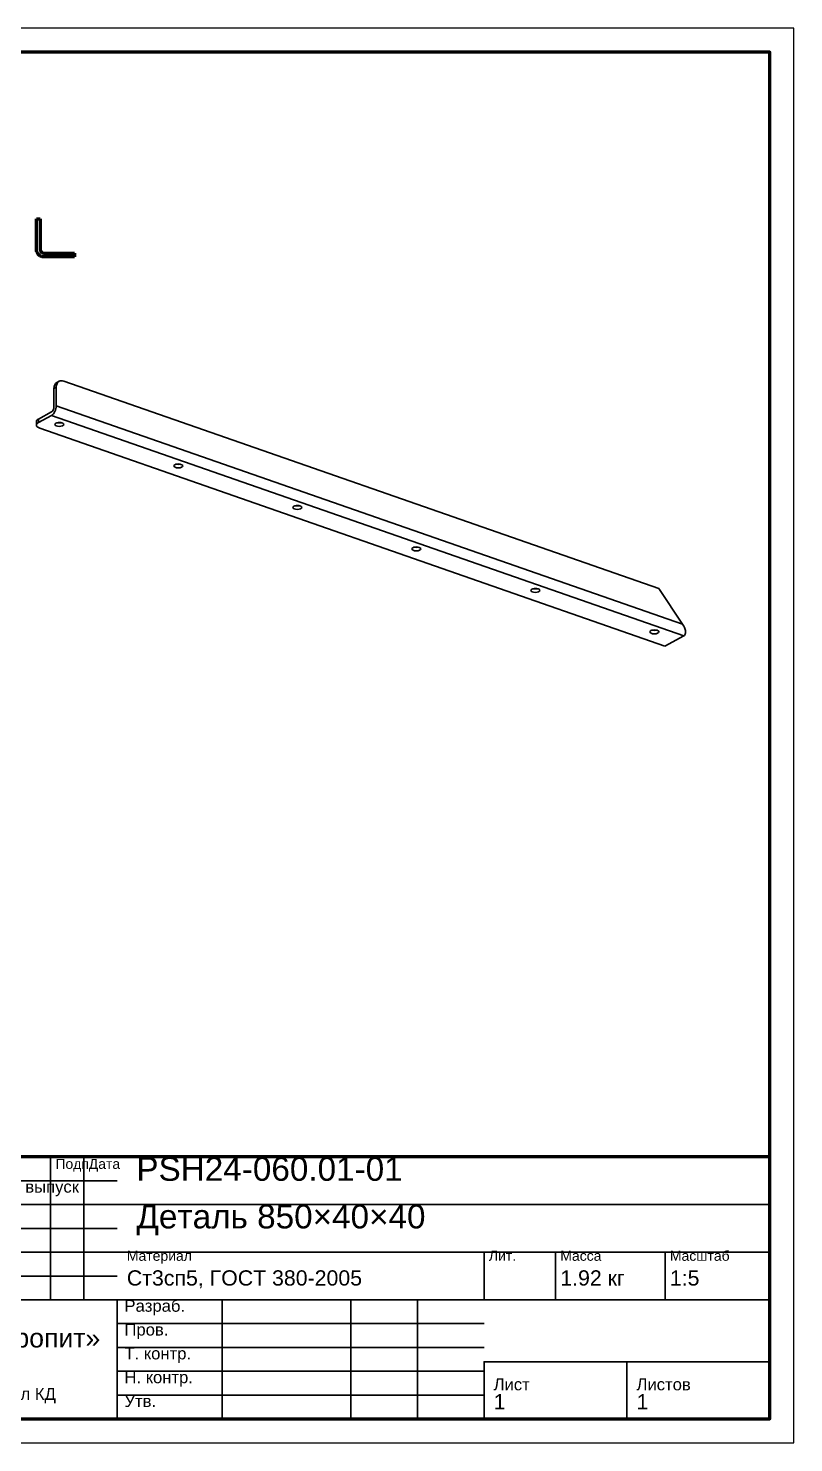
# Model space of a CAD drawing. Header units: millimetres. Extents: x 0 to 420, y 0 to 297.
# Drawn here: x 259.3 to 420, y 0 to 297 of the extents above; entities that cross this region are included whole.
import ezdxf

# ---------------------------------------------------------------- set-up
doc = ezdxf.new("R2010")
doc.units = ezdxf.units.MM
doc.linetypes.add('DASHED', pattern=[1.524, 1.27, -0.254])
doc.styles.add('GOST', font='Arial')

msp = doc.modelspace()

# ---------------------------------------------------------------- linework, layer by layer
at = {"color": 1, "lineweight": 70}
for p, q in [((261, 257), (261.8, 257)), ((261, 250.6), (261, 257)), ((261.8, 257), (261.8, 250.6)), ((261.01, 250.42), (261, 250.6)), ((261.04, 250.24), (261.01, 250.42)), ((261.09, 250.07), (261.04, 250.24)), ((261.16, 249.91), (261.09, 250.07)), ((261.25, 249.75), (261.16, 249.91)), ((261.35, 249.6), (261.25, 249.75)), ((261.47, 249.47), (261.35, 249.6)), ((261.8, 250.6), (261.81, 250.51)), ((261.81, 250.51), (261.82, 250.42)), ((261.82, 250.42), (261.84, 250.34)), ((261.84, 250.34), (261.88, 250.25)), ((261.88, 250.25), (261.92, 250.17)), ((261.92, 250.17), (261.97, 250.1)), ((261.97, 250.1), (262.03, 250.03)), ((262.03, 250.03), (262.1, 249.97)), ((262.1, 249.97), (262.17, 249.92)), ((262.17, 249.92), (262.25, 249.88)), ((262.25, 249.88), (262.34, 249.84)), ((262.34, 249.84), (262.42, 249.82)), ((262.42, 249.82), (262.51, 249.81)), ((262.51, 249.81), (262.6, 249.8)), ((262.6, 249.8), (269, 249.8)), ((269, 249.8), (269, 249)), ((261.6, 249.35), (261.47, 249.47)), ((261.75, 249.25), (261.6, 249.35)), ((261.91, 249.16), (261.75, 249.25)), ((262.07, 249.09), (261.91, 249.16)), ((262.24, 249.04), (262.07, 249.09)), ((262.42, 249.01), (262.24, 249.04)), ((262.6, 249), (262.42, 249.01)), ((269, 249), (262.6, 249))]:
    msp.add_line(p, q, dxfattribs=at)
at = {"color": 5, "linetype": 'DASHED', "lineweight": 35}
for p, q in [((261, 257), (261.8, 257)), ((261, 256.99), (261, 257)), ((261, 256.95), (261, 256.99)), ((261, 256.89), (261, 256.95)), ((261, 256.8), (261, 256.89)), ((261, 256.69), (261, 256.8)), ((261, 256.56), (261, 256.69)), ((261, 256.41), (261, 256.56)), ((261, 256.25), (261, 256.41)), ((261, 256.06), (261, 256.25)), ((261, 255.87), (261, 256.06)), ((261, 255.66), (261, 255.87)), ((261, 255.45), (261, 255.66)), ((261, 255.22), (261, 255.45)), ((261.8, 257), (261.8, 256.99)), ((261.8, 256.99), (261.8, 256.95)), ((261.8, 256.95), (261.8, 256.89)), ((261.8, 256.89), (261.8, 256.8)), ((261.8, 256.8), (261.8, 256.69)), ((261.8, 256.69), (261.8, 256.56)), ((261.8, 256.56), (261.8, 256.41)), ((261.8, 256.41), (261.8, 256.25)), ((261.8, 256.25), (261.8, 256.06)), ((261.8, 256.06), (261.8, 255.87)), ((261.8, 255.87), (261.8, 255.66)), ((261.8, 255.66), (261.8, 255.45)), ((261.8, 255.45), (261.8, 255.22)), ((261, 255), (261, 255.22)), ((261, 250.6), (261, 255)), ((261.8, 255.22), (261.8, 255)), ((261.8, 255), (261.8, 250.6)), ((261.05, 250.19), (261, 250.6)), ((261.21, 249.8), (261.05, 250.19)), ((261.47, 249.47), (261.21, 249.8)), ((261.8, 250.6), (261.86, 250.29)), ((261.86, 250.29), (262.03, 250.03)), ((262.03, 250.03), (262.29, 249.86)), ((262.29, 249.86), (262.6, 249.8)), ((262.6, 249.8), (267, 249.8)), ((264.08, 249.8), (264.06, 249.8)), ((264.06, 249.8), (264.07, 249.8)), ((264.08, 249.8), (264.06, 249.8)), ((264.06, 249.8), (264.07, 249.8)), ((264.08, 249.8), (264.06, 249.8)), ((264.06, 249.8), (264.07, 249.8)), ((264.08, 249.8), (264.06, 249.8)), ((264.06, 249.8), (264.07, 249.8)), ((264.08, 249.8), (264.06, 249.8)), ((264.06, 249.8), (264.07, 249.8)), ((264.08, 249.8), (264.06, 249.8)), ((264.06, 249.8), (264.07, 249.8)), ((264.07, 249.8), (264.08, 249.8)), ((264.07, 249.8), (264.08, 249.8)), ((264.07, 249.8), (264.08, 249.8)), ((264.07, 249.8), (264.08, 249.8)), ((264.07, 249.8), (264.08, 249.8)), ((264.07, 249.8), (264.08, 249.8)), ((264.15, 249.8), (264.08, 249.8)), ((264.08, 249.8), (264.11, 249.8)), ((264.15, 249.8), (264.08, 249.8)), ((264.08, 249.8), (264.11, 249.8)), ((264.15, 249.8), (264.08, 249.8)), ((264.08, 249.8), (264.11, 249.8)), ((264.15, 249.8), (264.08, 249.8)), ((264.08, 249.8), (264.11, 249.8)), ((264.15, 249.8), (264.08, 249.8)), ((264.08, 249.8), (264.11, 249.8)), ((264.15, 249.8), (264.08, 249.8)), ((264.08, 249.8), (264.11, 249.8)), ((264.11, 249.8), (264.15, 249.8)), ((264.11, 249.8), (264.15, 249.8)), ((264.11, 249.8), (264.15, 249.8)), ((264.11, 249.8), (264.15, 249.8)), ((264.11, 249.8), (264.15, 249.8)), ((264.11, 249.8), (264.15, 249.8)), ((264.27, 249.8), (264.15, 249.8)), ((264.15, 249.8), (264.2, 249.8)), ((264.27, 249.8), (264.15, 249.8)), ((264.15, 249.8), (264.2, 249.8)), ((264.27, 249.8), (264.15, 249.8)), ((264.15, 249.8), (264.2, 249.8)), ((264.27, 249.8), (264.15, 249.8)), ((264.15, 249.8), (264.2, 249.8)), ((264.27, 249.8), (264.15, 249.8)), ((264.15, 249.8), (264.2, 249.8)), ((264.27, 249.8), (264.15, 249.8)), ((264.15, 249.8), (264.2, 249.8)), ((264.2, 249.8), (264.27, 249.8)), ((264.2, 249.8), (264.27, 249.8)), ((264.2, 249.8), (264.27, 249.8)), ((264.2, 249.8), (264.27, 249.8)), ((264.2, 249.8), (264.27, 249.8)), ((264.2, 249.8), (264.27, 249.8)), ((264.41, 249.8), (264.27, 249.8)), ((264.27, 249.8), (264.34, 249.8)), ((264.41, 249.8), (264.27, 249.8)), ((264.27, 249.8), (264.34, 249.8)), ((264.41, 249.8), (264.27, 249.8)), ((264.27, 249.8), (264.34, 249.8)), ((264.41, 249.8), (264.27, 249.8)), ((264.27, 249.8), (264.34, 249.8)), ((264.41, 249.8), (264.27, 249.8)), ((264.27, 249.8), (264.34, 249.8)), ((264.41, 249.8), (264.27, 249.8)), ((264.27, 249.8), (264.34, 249.8)), ((264.34, 249.8), (264.41, 249.8)), ((264.34, 249.8), (264.41, 249.8)), ((264.34, 249.8), (264.41, 249.8)), ((264.34, 249.8), (264.41, 249.8)), ((264.34, 249.8), (264.41, 249.8)), ((264.34, 249.8), (264.41, 249.8)), ((264.59, 249.8), (264.41, 249.8)), ((264.41, 249.8), (264.5, 249.8)), ((264.59, 249.8), (264.41, 249.8)), ((264.41, 249.8), (264.5, 249.8)), ((264.59, 249.8), (264.41, 249.8)), ((264.41, 249.8), (264.5, 249.8)), ((264.59, 249.8), (264.41, 249.8)), ((264.41, 249.8), (264.5, 249.8)), ((264.59, 249.8), (264.41, 249.8)), ((264.41, 249.8), (264.5, 249.8)), ((264.59, 249.8), (264.41, 249.8)), ((264.41, 249.8), (264.5, 249.8)), ((264.5, 249.8), (264.59, 249.8)), ((264.5, 249.8), (264.59, 249.8)), ((264.5, 249.8), (264.59, 249.8)), ((264.5, 249.8), (264.59, 249.8)), ((264.5, 249.8), (264.59, 249.8)), ((264.5, 249.8), (264.59, 249.8)), ((264.79, 249.8), (264.59, 249.8)), ((264.59, 249.8), (264.69, 249.8)), ((264.79, 249.8), (264.59, 249.8)), ((264.59, 249.8), (264.69, 249.8)), ((264.79, 249.8), (264.59, 249.8)), ((264.59, 249.8), (264.69, 249.8)), ((264.79, 249.8), (264.59, 249.8)), ((264.59, 249.8), (264.69, 249.8)), ((264.79, 249.8), (264.59, 249.8)), ((264.59, 249.8), (264.69, 249.8)), ((264.79, 249.8), (264.59, 249.8)), ((264.59, 249.8), (264.69, 249.8)), ((264.69, 249.8), (264.79, 249.8)), ((264.69, 249.8), (264.79, 249.8)), ((264.69, 249.8), (264.79, 249.8)), ((264.69, 249.8), (264.79, 249.8)), ((264.69, 249.8), (264.79, 249.8)), ((264.69, 249.8), (264.79, 249.8)), ((265, 249.8), (264.79, 249.8)), ((264.79, 249.8), (264.89, 249.8)), ((265, 249.8), (264.79, 249.8)), ((264.79, 249.8), (264.89, 249.8)), ((265, 249.8), (264.79, 249.8)), ((264.79, 249.8), (264.89, 249.8)), ((265, 249.8), (264.79, 249.8)), ((264.79, 249.8), (264.89, 249.8)), ((265, 249.8), (264.79, 249.8)), ((264.79, 249.8), (264.89, 249.8)), ((265, 249.8), (264.79, 249.8)), ((264.79, 249.8), (264.89, 249.8)), ((264.89, 249.8), (265, 249.8)), ((264.89, 249.8), (265, 249.8)), ((264.89, 249.8), (265, 249.8)), ((264.89, 249.8), (265, 249.8)), ((264.89, 249.8), (265, 249.8)), ((264.89, 249.8), (265, 249.8)), ((265, 249.8), (265.11, 249.8)), ((265.21, 249.8), (265, 249.8)), ((265, 249.8), (265.11, 249.8)), ((265.21, 249.8), (265, 249.8)), ((265, 249.8), (265.11, 249.8)), ((265.21, 249.8), (265, 249.8)), ((265, 249.8), (265.11, 249.8)), ((265.21, 249.8), (265, 249.8)), ((265, 249.8), (265.11, 249.8)), ((265.21, 249.8), (265, 249.8)), ((265, 249.8), (265.11, 249.8)), ((265.21, 249.8), (265, 249.8)), ((265.11, 249.8), (265.21, 249.8)), ((265.11, 249.8), (265.21, 249.8)), ((265.11, 249.8), (265.21, 249.8)), ((265.11, 249.8), (265.21, 249.8)), ((265.11, 249.8), (265.21, 249.8)), ((265.11, 249.8), (265.21, 249.8)), ((265.21, 249.8), (265.31, 249.8)), ((265.41, 249.8), (265.21, 249.8)), ((265.21, 249.8), (265.31, 249.8)), ((265.41, 249.8), (265.21, 249.8)), ((265.21, 249.8), (265.31, 249.8)), ((265.41, 249.8), (265.21, 249.8)), ((265.21, 249.8), (265.31, 249.8)), ((265.41, 249.8), (265.21, 249.8)), ((265.21, 249.8), (265.31, 249.8)), ((265.41, 249.8), (265.21, 249.8)), ((265.21, 249.8), (265.31, 249.8)), ((265.41, 249.8), (265.21, 249.8)), ((265.31, 249.8), (265.41, 249.8)), ((265.31, 249.8), (265.41, 249.8)), ((265.31, 249.8), (265.41, 249.8)), ((265.31, 249.8), (265.41, 249.8)), ((265.31, 249.8), (265.41, 249.8)), ((265.31, 249.8), (265.41, 249.8)), ((265.41, 249.8), (265.5, 249.8)), ((265.59, 249.8), (265.41, 249.8)), ((265.41, 249.8), (265.5, 249.8)), ((265.59, 249.8), (265.41, 249.8)), ((265.41, 249.8), (265.5, 249.8)), ((265.59, 249.8), (265.41, 249.8)), ((265.41, 249.8), (265.5, 249.8)), ((265.59, 249.8), (265.41, 249.8)), ((265.41, 249.8), (265.5, 249.8)), ((265.59, 249.8), (265.41, 249.8)), ((265.41, 249.8), (265.5, 249.8)), ((265.59, 249.8), (265.41, 249.8)), ((265.5, 249.8), (265.59, 249.8)), ((265.5, 249.8), (265.59, 249.8)), ((265.5, 249.8), (265.59, 249.8)), ((265.5, 249.8), (265.59, 249.8)), ((265.5, 249.8), (265.59, 249.8)), ((265.5, 249.8), (265.59, 249.8)), ((265.59, 249.8), (265.66, 249.8)), ((265.73, 249.8), (265.59, 249.8)), ((265.59, 249.8), (265.66, 249.8)), ((265.73, 249.8), (265.59, 249.8)), ((265.59, 249.8), (265.66, 249.8)), ((265.73, 249.8), (265.59, 249.8)), ((265.59, 249.8), (265.66, 249.8)), ((265.73, 249.8), (265.59, 249.8)), ((265.59, 249.8), (265.66, 249.8)), ((265.73, 249.8), (265.59, 249.8)), ((265.59, 249.8), (265.66, 249.8)), ((265.73, 249.8), (265.59, 249.8)), ((265.66, 249.8), (265.73, 249.8)), ((265.66, 249.8), (265.73, 249.8)), ((265.66, 249.8), (265.73, 249.8)), ((265.66, 249.8), (265.73, 249.8)), ((265.66, 249.8), (265.73, 249.8)), ((265.66, 249.8), (265.73, 249.8)), ((265.73, 249.8), (265.8, 249.8)), ((265.85, 249.8), (265.73, 249.8)), ((265.73, 249.8), (265.8, 249.8)), ((265.85, 249.8), (265.73, 249.8)), ((265.73, 249.8), (265.8, 249.8)), ((265.85, 249.8), (265.73, 249.8)), ((265.73, 249.8), (265.8, 249.8)), ((265.85, 249.8), (265.73, 249.8)), ((265.73, 249.8), (265.8, 249.8)), ((265.85, 249.8), (265.73, 249.8)), ((265.73, 249.8), (265.8, 249.8)), ((265.85, 249.8), (265.73, 249.8)), ((265.8, 249.8), (265.85, 249.8)), ((265.8, 249.8), (265.85, 249.8)), ((265.8, 249.8), (265.85, 249.8)), ((265.8, 249.8), (265.85, 249.8)), ((265.8, 249.8), (265.85, 249.8)), ((265.8, 249.8), (265.85, 249.8)), ((265.85, 249.8), (265.89, 249.8)), ((265.92, 249.8), (265.85, 249.8)), ((265.85, 249.8), (265.89, 249.8)), ((265.92, 249.8), (265.85, 249.8)), ((265.85, 249.8), (265.89, 249.8)), ((265.92, 249.8), (265.85, 249.8)), ((265.85, 249.8), (265.89, 249.8)), ((265.92, 249.8), (265.85, 249.8)), ((265.85, 249.8), (265.89, 249.8)), ((265.92, 249.8), (265.85, 249.8)), ((265.85, 249.8), (265.89, 249.8)), ((265.92, 249.8), (265.85, 249.8)), ((265.89, 249.8), (265.92, 249.8)), ((265.89, 249.8), (265.92, 249.8)), ((265.89, 249.8), (265.92, 249.8)), ((265.89, 249.8), (265.92, 249.8)), ((265.89, 249.8), (265.92, 249.8)), ((265.89, 249.8), (265.92, 249.8)), ((265.92, 249.8), (265.93, 249.8)), ((265.94, 249.8), (265.92, 249.8)), ((265.92, 249.8), (265.93, 249.8)), ((265.94, 249.8), (265.92, 249.8)), ((265.92, 249.8), (265.93, 249.8)), ((265.94, 249.8), (265.92, 249.8)), ((265.92, 249.8), (265.93, 249.8)), ((265.94, 249.8), (265.92, 249.8)), ((265.92, 249.8), (265.93, 249.8)), ((265.94, 249.8), (265.92, 249.8)), ((265.92, 249.8), (265.93, 249.8)), ((265.94, 249.8), (265.92, 249.8)), ((265.93, 249.8), (265.94, 249.8)), ((265.93, 249.8), (265.94, 249.8)), ((265.93, 249.8), (265.94, 249.8)), ((265.93, 249.8), (265.94, 249.8)), ((265.93, 249.8), (265.94, 249.8)), ((265.93, 249.8), (265.94, 249.8)), ((267, 249.8), (267.22, 249.8)), ((267.22, 249.8), (267.45, 249.8)), ((267.45, 249.8), (267.66, 249.8)), ((267.66, 249.8), (267.87, 249.8)), ((267.87, 249.8), (268.06, 249.8)), ((268.06, 249.8), (268.25, 249.8)), ((268.25, 249.8), (268.41, 249.8)), ((268.41, 249.8), (268.56, 249.8)), ((268.56, 249.8), (268.69, 249.8)), ((268.69, 249.8), (268.8, 249.8)), ((268.8, 249.8), (268.89, 249.8)), ((268.89, 249.8), (268.95, 249.8)), ((268.95, 249.8), (268.99, 249.8)), ((268.99, 249.8), (269, 249.8)), ((269, 249.8), (269, 249)), ((261.8, 249.21), (261.47, 249.47)), ((262.19, 249.05), (261.8, 249.21)), ((262.6, 249), (262.19, 249.05)), ((267, 249), (262.6, 249)), ((264.07, 249), (264.06, 249)), ((264.06, 249), (264.08, 249)), ((264.07, 249), (264.06, 249)), ((264.06, 249), (264.08, 249)), ((264.07, 249), (264.06, 249)), ((264.06, 249), (264.08, 249)), ((264.07, 249), (264.06, 249)), ((264.06, 249), (264.08, 249)), ((264.07, 249), (264.06, 249)), ((264.06, 249), (264.08, 249)), ((264.07, 249), (264.06, 249)), ((264.06, 249), (264.08, 249)), ((264.08, 249), (264.07, 249)), ((264.08, 249), (264.07, 249)), ((264.08, 249), (264.07, 249)), ((264.08, 249), (264.07, 249)), ((264.08, 249), (264.07, 249)), ((264.08, 249), (264.07, 249)), ((264.11, 249), (264.08, 249)), ((264.08, 249), (264.15, 249)), ((264.11, 249), (264.08, 249)), ((264.08, 249), (264.15, 249)), ((264.11, 249), (264.08, 249)), ((264.08, 249), (264.15, 249)), ((264.11, 249), (264.08, 249)), ((264.08, 249), (264.15, 249)), ((264.11, 249), (264.08, 249)), ((264.08, 249), (264.15, 249)), ((264.11, 249), (264.08, 249)), ((264.08, 249), (264.15, 249)), ((264.15, 249), (264.11, 249)), ((264.15, 249), (264.11, 249)), ((264.15, 249), (264.11, 249)), ((264.15, 249), (264.11, 249)), ((264.15, 249), (264.11, 249)), ((264.15, 249), (264.11, 249)), ((264.2, 249), (264.15, 249)), ((264.15, 249), (264.27, 249)), ((264.2, 249), (264.15, 249)), ((264.15, 249), (264.27, 249)), ((264.2, 249), (264.15, 249)), ((264.15, 249), (264.27, 249)), ((264.2, 249), (264.15, 249)), ((264.15, 249), (264.27, 249)), ((264.2, 249), (264.15, 249)), ((264.15, 249), (264.27, 249)), ((264.2, 249), (264.15, 249)), ((264.15, 249), (264.27, 249)), ((264.27, 249), (264.2, 249)), ((264.27, 249), (264.2, 249)), ((264.27, 249), (264.2, 249)), ((264.27, 249), (264.2, 249)), ((264.27, 249), (264.2, 249)), ((264.27, 249), (264.2, 249)), ((264.34, 249), (264.27, 249)), ((264.27, 249), (264.41, 249)), ((264.34, 249), (264.27, 249)), ((264.27, 249), (264.41, 249)), ((264.34, 249), (264.27, 249)), ((264.27, 249), (264.41, 249)), ((264.34, 249), (264.27, 249)), ((264.27, 249), (264.41, 249)), ((264.34, 249), (264.27, 249)), ((264.27, 249), (264.41, 249)), ((264.34, 249), (264.27, 249)), ((264.27, 249), (264.41, 249)), ((264.41, 249), (264.34, 249)), ((264.41, 249), (264.34, 249)), ((264.41, 249), (264.34, 249)), ((264.41, 249), (264.34, 249)), ((264.41, 249), (264.34, 249)), ((264.41, 249), (264.34, 249)), ((264.5, 249), (264.41, 249)), ((264.41, 249), (264.59, 249)), ((264.5, 249), (264.41, 249)), ((264.41, 249), (264.59, 249)), ((264.5, 249), (264.41, 249)), ((264.41, 249), (264.59, 249)), ((264.5, 249), (264.41, 249)), ((264.41, 249), (264.59, 249)), ((264.5, 249), (264.41, 249)), ((264.41, 249), (264.59, 249)), ((264.5, 249), (264.41, 249)), ((264.41, 249), (264.59, 249)), ((264.59, 249), (264.5, 249)), ((264.59, 249), (264.5, 249)), ((264.59, 249), (264.5, 249)), ((264.59, 249), (264.5, 249)), ((264.59, 249), (264.5, 249)), ((264.59, 249), (264.5, 249)), ((264.69, 249), (264.59, 249)), ((264.59, 249), (264.79, 249)), ((264.69, 249), (264.59, 249)), ((264.59, 249), (264.79, 249)), ((264.69, 249), (264.59, 249)), ((264.59, 249), (264.79, 249)), ((264.69, 249), (264.59, 249)), ((264.59, 249), (264.79, 249)), ((264.69, 249), (264.59, 249)), ((264.59, 249), (264.79, 249)), ((264.69, 249), (264.59, 249)), ((264.59, 249), (264.79, 249)), ((264.79, 249), (264.69, 249)), ((264.79, 249), (264.69, 249)), ((264.79, 249), (264.69, 249)), ((264.79, 249), (264.69, 249)), ((264.79, 249), (264.69, 249)), ((264.79, 249), (264.69, 249)), ((264.89, 249), (264.79, 249)), ((264.79, 249), (265, 249)), ((264.89, 249), (264.79, 249)), ((264.79, 249), (265, 249)), ((264.89, 249), (264.79, 249)), ((264.79, 249), (265, 249)), ((264.89, 249), (264.79, 249)), ((264.79, 249), (265, 249)), ((264.89, 249), (264.79, 249)), ((264.79, 249), (265, 249)), ((264.89, 249), (264.79, 249)), ((264.79, 249), (265, 249)), ((265, 249), (264.89, 249)), ((265, 249), (264.89, 249)), ((265, 249), (264.89, 249)), ((265, 249), (264.89, 249)), ((265, 249), (264.89, 249)), ((265, 249), (264.89, 249)), ((265, 249), (265.21, 249)), ((265.11, 249), (265, 249)), ((265, 249), (265.21, 249)), ((265.11, 249), (265, 249)), ((265, 249), (265.21, 249)), ((265.11, 249), (265, 249)), ((265, 249), (265.21, 249)), ((265.11, 249), (265, 249)), ((265, 249), (265.21, 249)), ((265.11, 249), (265, 249)), ((265, 249), (265.21, 249)), ((265.11, 249), (265, 249)), ((265.21, 249), (265.11, 249)), ((265.21, 249), (265.11, 249)), ((265.21, 249), (265.11, 249)), ((265.21, 249), (265.11, 249)), ((265.21, 249), (265.11, 249)), ((265.21, 249), (265.11, 249)), ((265.21, 249), (265.41, 249)), ((265.31, 249), (265.21, 249)), ((265.21, 249), (265.41, 249)), ((265.31, 249), (265.21, 249)), ((265.21, 249), (265.41, 249)), ((265.31, 249), (265.21, 249)), ((265.21, 249), (265.41, 249)), ((265.31, 249), (265.21, 249)), ((265.21, 249), (265.41, 249)), ((265.31, 249), (265.21, 249)), ((265.21, 249), (265.41, 249)), ((265.31, 249), (265.21, 249)), ((265.41, 249), (265.31, 249)), ((265.41, 249), (265.31, 249)), ((265.41, 249), (265.31, 249)), ((265.41, 249), (265.31, 249)), ((265.41, 249), (265.31, 249)), ((265.41, 249), (265.31, 249)), ((265.41, 249), (265.59, 249)), ((265.5, 249), (265.41, 249)), ((265.41, 249), (265.59, 249)), ((265.5, 249), (265.41, 249)), ((265.41, 249), (265.59, 249)), ((265.5, 249), (265.41, 249)), ((265.41, 249), (265.59, 249)), ((265.5, 249), (265.41, 249)), ((265.41, 249), (265.59, 249)), ((265.5, 249), (265.41, 249)), ((265.41, 249), (265.59, 249)), ((265.5, 249), (265.41, 249)), ((265.59, 249), (265.5, 249)), ((265.59, 249), (265.5, 249)), ((265.59, 249), (265.5, 249)), ((265.59, 249), (265.5, 249)), ((265.59, 249), (265.5, 249)), ((265.59, 249), (265.5, 249)), ((265.59, 249), (265.73, 249)), ((265.66, 249), (265.59, 249)), ((265.59, 249), (265.73, 249)), ((265.66, 249), (265.59, 249)), ((265.59, 249), (265.73, 249)), ((265.66, 249), (265.59, 249)), ((265.59, 249), (265.73, 249)), ((265.66, 249), (265.59, 249)), ((265.59, 249), (265.73, 249)), ((265.66, 249), (265.59, 249)), ((265.59, 249), (265.73, 249)), ((265.66, 249), (265.59, 249)), ((265.73, 249), (265.66, 249)), ((265.73, 249), (265.66, 249)), ((265.73, 249), (265.66, 249)), ((265.73, 249), (265.66, 249)), ((265.73, 249), (265.66, 249)), ((265.73, 249), (265.66, 249)), ((265.73, 249), (265.85, 249)), ((265.8, 249), (265.73, 249)), ((265.73, 249), (265.85, 249)), ((265.8, 249), (265.73, 249)), ((265.73, 249), (265.85, 249)), ((265.8, 249), (265.73, 249)), ((265.73, 249), (265.85, 249)), ((265.8, 249), (265.73, 249)), ((265.73, 249), (265.85, 249)), ((265.8, 249), (265.73, 249)), ((265.73, 249), (265.85, 249)), ((265.8, 249), (265.73, 249)), ((265.85, 249), (265.8, 249)), ((265.85, 249), (265.8, 249)), ((265.85, 249), (265.8, 249)), ((265.85, 249), (265.8, 249)), ((265.85, 249), (265.8, 249)), ((265.85, 249), (265.8, 249)), ((265.85, 249), (265.92, 249)), ((265.89, 249), (265.85, 249)), ((265.85, 249), (265.92, 249)), ((265.89, 249), (265.85, 249)), ((265.85, 249), (265.92, 249)), ((265.89, 249), (265.85, 249)), ((265.85, 249), (265.92, 249)), ((265.89, 249), (265.85, 249)), ((265.85, 249), (265.92, 249)), ((265.89, 249), (265.85, 249)), ((265.85, 249), (265.92, 249)), ((265.89, 249), (265.85, 249)), ((265.92, 249), (265.89, 249)), ((265.92, 249), (265.89, 249)), ((265.92, 249), (265.89, 249)), ((265.92, 249), (265.89, 249)), ((265.92, 249), (265.89, 249)), ((265.92, 249), (265.89, 249)), ((265.92, 249), (265.94, 249)), ((265.93, 249), (265.92, 249)), ((265.92, 249), (265.94, 249)), ((265.93, 249), (265.92, 249)), ((265.92, 249), (265.94, 249)), ((265.93, 249), (265.92, 249)), ((265.92, 249), (265.94, 249)), ((265.93, 249), (265.92, 249)), ((265.92, 249), (265.94, 249)), ((265.93, 249), (265.92, 249)), ((265.92, 249), (265.94, 249)), ((265.93, 249), (265.92, 249)), ((265.94, 249), (265.93, 249)), ((265.94, 249), (265.93, 249)), ((265.94, 249), (265.93, 249)), ((265.94, 249), (265.93, 249)), ((265.94, 249), (265.93, 249)), ((265.94, 249), (265.93, 249)), ((267.22, 249), (267, 249)), ((267.45, 249), (267.22, 249)), ((267.66, 249), (267.45, 249)), ((267.87, 249), (267.66, 249)), ((268.06, 249), (267.87, 249)), ((268.25, 249), (268.06, 249)), ((268.41, 249), (268.25, 249)), ((268.56, 249), (268.41, 249)), ((268.69, 249), (268.56, 249)), ((268.8, 249), (268.69, 249)), ((268.89, 249), (268.8, 249)), ((268.95, 249), (268.89, 249)), ((268.99, 249), (268.95, 249)), ((269, 249), (268.99, 249))]:
    msp.add_line(p, q, dxfattribs=at)
at = {"color": 1, "lineweight": 35}
for p, q in [((265.29, 222.6), (265.79, 222.88)), ((265.54, 222.68), (265.79, 222.88)), ((265.79, 222.88), (266.01, 222.96)), ((266.01, 222.96), (266.24, 223)), ((266.24, 223), (266.49, 222.99)), ((266.49, 222.99), (266.75, 222.92)), ((391.69, 179.37), (266.75, 222.92)), ((264.73, 221.79), (264.69, 221.39)), ((264.69, 221.39), (265.19, 221.66)), ((264.69, 221.39), (264.69, 217.43)), ((264.85, 222.13), (264.73, 221.79)), ((265.04, 222.41), (264.85, 222.13)), ((265.29, 222.6), (265.04, 222.41)), ((265.19, 221.66), (265.23, 222.06)), ((265.19, 217.7), (265.19, 221.66)), ((265.23, 222.06), (265.35, 222.4)), ((265.35, 222.4), (265.54, 222.68)), ((264.54, 216.84), (264.38, 216.6)), ((264.65, 217.14), (264.54, 216.84)), ((264.69, 217.43), (264.65, 217.14)), ((264.89, 216.53), (265.02, 216.81)), ((265.02, 216.81), (265.11, 217.11)), ((265.11, 217.11), (265.17, 217.41)), ((265.17, 217.41), (265.19, 217.7)), ((265.19, 217.7), (396.68, 171.86)), ((261.03, 214.54), (261, 214.4)), ((261, 214.4), (261, 213.68)), ((261.11, 214.69), (261.03, 214.54)), ((261.03, 213.82), (261.11, 213.97)), ((261.25, 214.82), (261.11, 214.69)), ((261.11, 213.97), (261.25, 214.1)), ((261.44, 214.94), (261.25, 214.82)), ((261.25, 214.1), (261.44, 214.22)), ((264.19, 216.44), (261.44, 214.94)), ((261.44, 214.22), (264.19, 215.72)), ((261.44, 214.22), (261.44, 214.94)), ((264.38, 216.6), (264.19, 216.44)), ((264.19, 215.72), (264.38, 215.85)), ((264.19, 215.72), (396.93, 169.44)), ((264.38, 215.85), (264.57, 216.04)), ((264.57, 216.04), (264.74, 216.27)), ((264.74, 216.27), (264.89, 216.53)), ((264.87, 213.81), (264.92, 213.95)), ((264.92, 213.95), (265.08, 214.07)), ((265.08, 214.07), (265.29, 214.16)), ((265.29, 214.16), (265.55, 214.21)), ((265.36, 214.17), (265.81, 214.13)), ((265.55, 214.21), (265.84, 214.22)), ((265.81, 214.13), (266.26, 214.17)), ((265.84, 214.22), (266.12, 214.2)), ((266.12, 214.2), (266.38, 214.14)), ((266.38, 214.14), (266.58, 214.05)), ((266.58, 214.05), (266.71, 213.94)), ((266.71, 213.94), (266.75, 213.81)), ((261, 213.68), (261.03, 213.82)), ((261.05, 213.48), (261, 213.68)), ((261.2, 213.3), (261.05, 213.48)), ((261.43, 213.14), (261.2, 213.3)), ((261.75, 213), (261.43, 213.14)), ((392.94, 167.27), (261.75, 213)), ((264.94, 213.66), (264.87, 213.81)), ((265.15, 213.53), (264.94, 213.66)), ((265.45, 213.44), (265.15, 213.53)), ((265.81, 213.41), (265.45, 213.44)), ((266.17, 213.44), (265.81, 213.41)), ((266.48, 213.53), (266.17, 213.44)), ((266.68, 213.66), (266.48, 213.53)), ((266.75, 213.81), (266.68, 213.66)), ((289.86, 205.1), (289.91, 205.24)), ((289.93, 204.95), (289.86, 205.1)), ((289.91, 205.24), (290.06, 205.36)), ((290.13, 204.81), (289.93, 204.95)), ((290.06, 205.36), (290.28, 205.44)), ((290.28, 205.44), (290.54, 205.5)), ((290.35, 205.46), (290.8, 205.41)), ((290.54, 205.5), (290.83, 205.51)), ((290.8, 205.41), (291.25, 205.46)), ((290.83, 205.51), (291.11, 205.49)), ((291.11, 205.49), (291.36, 205.43)), ((291.36, 205.43), (291.57, 205.34)), ((291.67, 204.95), (291.46, 204.81)), ((291.57, 205.34), (291.69, 205.23)), ((291.74, 205.1), (291.67, 204.95)), ((291.69, 205.23), (291.74, 205.1)), ((290.44, 204.73), (290.13, 204.81)), ((290.8, 204.69), (290.44, 204.73)), ((291.16, 204.73), (290.8, 204.69)), ((291.46, 204.81), (291.16, 204.73)), ((314.85, 196.39), (314.9, 196.53)), ((314.92, 196.24), (314.85, 196.39)), ((314.9, 196.53), (315.05, 196.65)), ((315.12, 196.1), (314.92, 196.24)), ((315.05, 196.65), (315.27, 196.73)), ((315.43, 196.01), (315.12, 196.1)), ((315.27, 196.73), (315.53, 196.79)), ((315.34, 196.75), (315.79, 196.7)), ((315.53, 196.79), (315.81, 196.8)), ((315.79, 196.7), (316.24, 196.75)), ((315.81, 196.8), (316.1, 196.78)), ((316.1, 196.78), (316.35, 196.72)), ((316.45, 196.1), (316.15, 196.01)), ((316.35, 196.72), (316.55, 196.63)), ((316.66, 196.24), (316.45, 196.1)), ((316.55, 196.63), (316.68, 196.52)), ((316.73, 196.39), (316.66, 196.24)), ((316.68, 196.52), (316.73, 196.39)), ((315.79, 195.98), (315.43, 196.01)), ((316.15, 196.01), (315.79, 195.98)), ((339.83, 187.68), (339.89, 187.82)), ((339.91, 187.53), (339.83, 187.68)), ((339.89, 187.82), (340.04, 187.94)), ((340.11, 187.39), (339.91, 187.53)), ((340.04, 187.94), (340.25, 188.02)), ((340.41, 187.3), (340.11, 187.39)), ((340.25, 188.02), (340.52, 188.08)), ((340.33, 188.04), (340.77, 187.99)), ((340.77, 187.27), (340.41, 187.3)), ((340.52, 188.08), (340.8, 188.09)), ((340.77, 187.99), (341.22, 188.04)), ((341.13, 187.3), (340.77, 187.27)), ((340.8, 188.09), (341.09, 188.07)), ((341.09, 188.07), (341.34, 188.01)), ((341.44, 187.39), (341.13, 187.3)), ((341.34, 188.01), (341.54, 187.92)), ((341.64, 187.53), (341.44, 187.39)), ((341.54, 187.92), (341.67, 187.81)), ((341.71, 187.68), (341.64, 187.53)), ((341.67, 187.81), (341.71, 187.68)), ((364.82, 178.97), (364.88, 179.11)), ((364.89, 178.81), (364.82, 178.97)), ((364.88, 179.11), (365.03, 179.23)), ((365.1, 178.68), (364.89, 178.81)), ((365.03, 179.23), (365.24, 179.31)), ((365.4, 178.59), (365.1, 178.68)), ((365.24, 179.31), (365.5, 179.36)), ((365.31, 179.33), (365.76, 179.28)), ((365.76, 178.56), (365.4, 178.59)), ((365.5, 179.36), (365.79, 179.38)), ((365.76, 179.28), (366.21, 179.33)), ((366.12, 178.59), (365.76, 178.56)), ((365.79, 179.38), (366.07, 179.36)), ((366.07, 179.36), (366.33, 179.3)), ((366.43, 178.68), (366.12, 178.59)), ((366.33, 179.3), (366.53, 179.21)), ((366.63, 178.81), (366.43, 178.68)), ((366.53, 179.21), (366.66, 179.1)), ((366.7, 178.97), (366.63, 178.81)), ((366.66, 179.1), (366.7, 178.97)), ((396.68, 171.86), (391.69, 179.37)), ((389.81, 170.26), (389.86, 170.4)), ((389.88, 170.1), (389.81, 170.26)), ((389.86, 170.4), (390.02, 170.52)), ((390.09, 169.97), (389.88, 170.1)), ((390.02, 170.52), (390.23, 170.6)), ((390.39, 169.88), (390.09, 169.97)), ((390.23, 170.6), (390.49, 170.65)), ((390.3, 170.62), (390.75, 170.57)), ((390.75, 169.85), (390.39, 169.88)), ((390.49, 170.65), (390.78, 170.67)), ((390.75, 170.57), (391.2, 170.62)), ((391.11, 169.88), (390.75, 169.85)), ((390.78, 170.67), (391.06, 170.65)), ((391.06, 170.65), (391.32, 170.59)), ((391.41, 169.97), (391.11, 169.88)), ((391.32, 170.59), (391.52, 170.5)), ((391.62, 170.1), (391.41, 169.97)), ((391.52, 170.5), (391.65, 170.38)), ((391.69, 170.26), (391.62, 170.1)), ((391.65, 170.38), (391.69, 170.26)), ((392.94, 167.27), (396.93, 169.44)), ((396.82, 171.65), (396.68, 171.86)), ((396.94, 171.43), (396.82, 171.65)), ((396.93, 169.44), (397.04, 169.52)), ((397.04, 171.21), (396.94, 171.43)), ((397.13, 171), (397.04, 171.21)), ((397.04, 169.52), (397.13, 169.61)), ((397.2, 170.78), (397.13, 171)), ((397.13, 169.61), (397.19, 169.73)), ((397.19, 169.73), (397.24, 169.87)), ((397.25, 170.58), (397.2, 170.78)), ((397.24, 169.87), (397.27, 170.02)), ((397.28, 170.38), (397.25, 170.58)), ((397.27, 170.02), (397.29, 170.19)), ((397.29, 170.19), (397.28, 170.38))]:
    msp.add_line(p, q, dxfattribs=at)
at = {"color": 7, "lineweight": 35}
for p, q in [((264, 30), (264, 60)), ((271, 30), (271, 60)), ((230, 55), (278, 55)), ((230, 50), (278, 50)), ((278, 50), (415, 50)), ((230, 45), (278, 45)), ((230, 40), (278, 40)), ((278, 40), (415, 40)), ((355, 30), (355, 40)), ((370, 30), (370, 40)), ((393, 30), (393, 40)), ((230, 35), (278, 35)), ((230, 30), (278, 30)), ((278, 30), (415, 30)), ((300, 5), (300, 30)), ((327, 5), (327, 30)), ((341, 5), (341, 30)), ((278, 25), (355, 25)), ((278, 20), (355, 20)), ((278, 15), (355, 15)), ((355, 17), (415, 17)), ((278, 10), (355, 10))]:
    msp.add_line(p, q, dxfattribs=at)
at = {"color": 7, "lineweight": 25}
msp.add_lwpolyline([(0, 0), (420, 0), (420, 297), (0, 297)], close=True, dxfattribs=at)
at = {"color": 7, "lineweight": 70}
for points in [[(20, 5), (415, 5), (415, 292), (20, 292)], [(230, 5), (415, 5), (415, 60), (230, 60)]]:
    msp.add_lwpolyline(points, close=True, dxfattribs=at)
at = {"color": 7, "lineweight": 35}
for points in [[(230, 5), (278, 5), (278, 30), (230, 30)], [(355, 5), (385, 5), (385, 17), (355, 17)], [(385, 5), (415, 5), (415, 17), (385, 17)]]:
    msp.add_lwpolyline(points, close=True, dxfattribs=at)

# ---------------------------------------------------------------- texts
at = {"color": 3, "style": 'GOST'}
for s, height, p in [('Подп.', 2.1, (265, 57.5)), ('Дата', 2.1, (272, 57.5)), ('PSH24-060.01-01', 5, (282, 55)), ('Первый выпуск', 2.5, (245, 52.5)), ('Деталь 850×40×40', 5, (282, 45)), ('Материал', 2.1, (280, 38.2)), ('Лит.', 2.1, (356, 38.2)), ('Масса', 2.1, (371, 38.2)), ('Масштаб', 2.1, (394, 38.2)), ('Ст3сп5, ГОСТ 380-2005', 3.2, (280, 33)), ('1.92 кг', 3.2, (371, 33)), ('1:5', 3.2, (394, 33)), ('Разраб.', 2.5, (279.5, 27.5)), ('ООО «Европит»', 4, (232, 20)), ('Пров.', 2.5, (279.5, 22.5)), ('Т. контр.', 2.5, (279.5, 17.5)), ('Н. контр.', 2.5, (279.5, 12.5)), ('Лист', 2.5, (357, 11)), ('Листов', 2.5, (387, 11)), ('Разраб. — отдел КД', 2.5, (232, 9)), ('Утв.', 2.5, (279.5, 7.5)), ('1', 3.2, (357, 7)), ('1', 3.2, (387, 7))]:
    msp.add_text(s, height=height, dxfattribs=at).set_placement(p)

doc.saveas('drawing.dxf')
